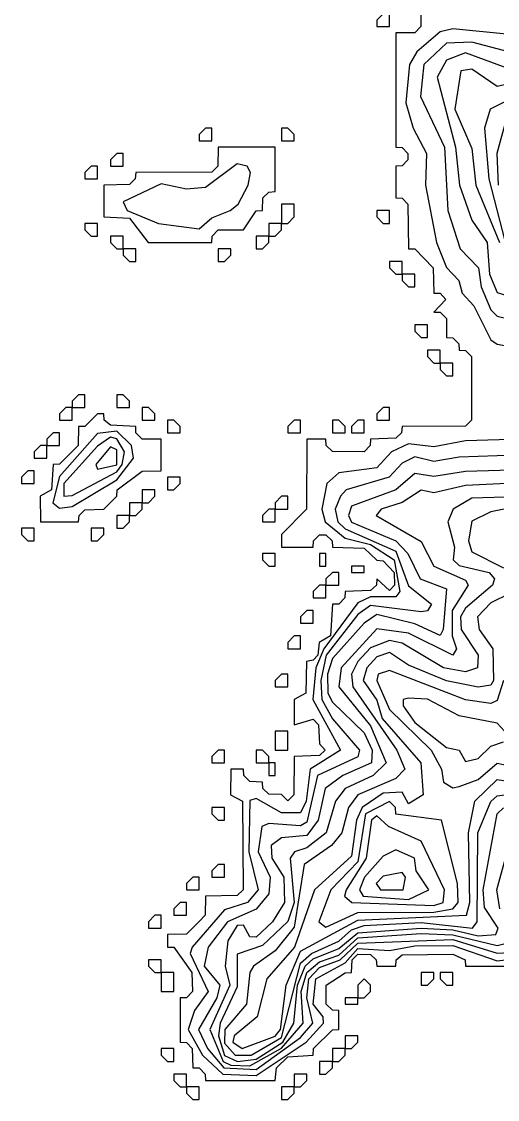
# Model space of a CAD drawing. Header units: metres. Extents: x 310028 to 360472, y 4137098 to 4159193.
# Drawn here: x 311468 to 312593, y 4137128 to 4139674 of the extents above; entities that cross this region are included whole.
import ezdxf

# ---------------------------------------------------------------- set-up
doc = ezdxf.new("R2010")
doc.units = ezdxf.units.M
for name, color, linetype in [('COAST', 5, 'Continuous'), ('CONTOUR', 254, 'Continuous'), ('CONTOUR_INDEX', 33, 'Continuous')]:
    doc.layers.add(name, color=color, linetype=linetype)

msp = doc.modelspace()

# ---------------------------------------------------------------- linework, layer by layer
at = {"layer": 'COAST'}
for points in [[(312412, 4139707.5), (312412.1, 4139662.5), (312397.5, 4139647.9), (312352.5, 4139647.5), (312352.3, 4139377.5), (312367.5, 4139376.5), (312381.4, 4139362.5), (312381.4, 4139347.5), (312367.5, 4139333.3), (312352.3, 4139332.5), (312352.4, 4139257.5), (312367.5, 4139256.9), (312381.3, 4139242.5), (312382.4, 4139137.5), (312397.5, 4139137.1), (312440.8, 4139092.5), (312442.5, 4139032.5), (312457.5, 4139032.2), (312471.3, 4139017.5), (312442.5, 4138987.5), (312457.5, 4138987.3), (312472.4, 4138972.5), (312472.4, 4138927.5), (312487.5, 4138927.2), (312502, 4138912.5), (312502.4, 4138897.5), (312517.5, 4138896.9), (312531.6, 4138882.5), (312532, 4138732.5), (312517.5, 4138718.4), (312367.5, 4138717.8), (312366.3, 4138702.5), (312352.5, 4138689.6), (312292.5, 4138687.5), (312292.3, 4138672.5), (312277.5, 4138657.9), (312202.5, 4138658.2), (312187.6, 4138672.5), (312187.5, 4138687.5), (312142.4, 4138687.5), (312141.7, 4138522.5), (312082.3, 4138462.5), (312082.5, 4138432.5), (312157.5, 4138432.5), (312157.6, 4138447.5), (312172.5, 4138461.9), (312187.5, 4138461.4), (312202, 4138447.5), (312202.5, 4138432.4), (312277.5, 4138430.1), (312307.5, 4138401.7), (312322.5, 4138400.2), (312348.8, 4138372.5), (312349.5, 4138342.5), (312337.5, 4138330.3), (312307.5, 4138357.5), (312307.2, 4138342.5), (312292.5, 4138330.2), (312232.5, 4138327.6), (312232.1, 4138312.5), (312217.5, 4138297.8), (312202.5, 4138297.5), (312198.5, 4138222.5), (312171.6, 4138207.5), (312168, 4138177.5), (312157.5, 4138165.7), (312141.6, 4138162.5), (312139.8, 4138087.5), (312111.9, 4138072.5), (312112.5, 4138012.5), (312157.5, 4138026.1), (312169.9, 4138012.5), (312172.1, 4137967.5), (312185.2, 4137952.5), (312172.5, 4137940.4), (312112.4, 4137937.5), (312111.7, 4137847.5), (312097.5, 4137833.4), (312082.5, 4137847.8), (312052.5, 4137848.5), (312037.9, 4137862.5), (312037.5, 4137877.5), (312007.5, 4137878.8), (311993, 4137892.5), (311992.5, 4137907.6), (311962.5, 4137907.5), (311962, 4137847.5), (311989.8, 4137832.5), (311991.3, 4137622.5), (311977.5, 4137609.3), (311902.5, 4137607.6), (311901.6, 4137562.5), (311887.5, 4137547.8), (311857.5, 4137518.1), (311812.5, 4137517.5), (311812.4, 4137487.5), (311827.5, 4137487), (311870.3, 4137427.5), (311871.8, 4137382.5), (311857.5, 4137367.8), (311842.5, 4137367.5), (311842.4, 4137262.5), (311857.5, 4137261.9), (311870.8, 4137247.5), (311872.5, 4137202.5), (311887.5, 4137202.1), (311902.1, 4137187.5), (311902.4, 4137172.5)], [(312307.5, 4139662.5), (312337.5, 4139662.5), (312337.5, 4139692.5), (312322.5, 4139692.5), (312307.5, 4139677.5), (312307.5, 4139662.5)], [(311887.5, 4139392.5), (311917.5, 4139392.5), (311917.5, 4139422.5), (311902.5, 4139422.5), (311887.5, 4139407.5), (311887.5, 4139392.5)], [(312082.5, 4139392.5), (312112.5, 4139392.5), (312112.5, 4139407.5), (312097.5, 4139422.5), (312082.5, 4139422.5), (312082.5, 4139392.5)], [(311767.2, 4139152.5), (311917.5, 4139152.4), (311918, 4139167.5), (311932.5, 4139182.1), (311992.5, 4139182.4), (312022.5, 4139227.1), (312037.5, 4139227.5), (312038.2, 4139257.5), (312052.5, 4139271.5), (312067.7, 4139272.5), (312067.5, 4139377.5), (311932.5, 4139377.6), (311931.7, 4139332.5), (311917.5, 4139318.5), (311737.5, 4139317.7), (311736.5, 4139302.5), (311722.5, 4139289.5), (311662.5, 4139287.6), (311662.3, 4139212.5), (311722.5, 4139209.8), (311767.2, 4139152.5)], [(311677.5, 4139332.5), (311707.5, 4139332.5), (311707.5, 4139362.5), (311692.5, 4139362.5), (311677.5, 4139347.5), (311677.5, 4139332.5)], [(311617.5, 4139302.5), (311647.5, 4139302.5), (311647.5, 4139332.5), (311632.5, 4139332.5), (311617.5, 4139317.5), (311617.5, 4139302.5)], [(312082.5, 4139212.5), (312082.5, 4139197.5), (312097.5, 4139197.5), (312112.5, 4139212.5), (312112.5, 4139242.5), (312082.5, 4139242.5), (312082.5, 4139212.5)], [(312307.5, 4139212.5), (312322.5, 4139197.5), (312337.5, 4139197.5), (312337.5, 4139227.5), (312307.5, 4139227.5), (312307.5, 4139212.5)], [(311617.5, 4139182.5), (311632.5, 4139167.5), (311647.5, 4139167.5), (311647.5, 4139197.5), (311617.5, 4139197.5), (311617.5, 4139182.5)], [(312052.5, 4139182.5), (312052.5, 4139167.5), (312067.5, 4139167.5), (312082.5, 4139182.5), (312082.5, 4139197.5), (312052.5, 4139197.5), (312052.5, 4139182.5)], [(311677.5, 4139152.5), (311692.5, 4139137.5), (311707.5, 4139137.5), (311707.5, 4139167.5), (311677.5, 4139167.5), (311677.5, 4139152.5)], [(312022.5, 4139152.5), (312022.5, 4139137.5), (312037.5, 4139137.5), (312052.5, 4139152.5), (312052.5, 4139167.5), (312022.5, 4139167.5), (312022.5, 4139152.5)], [(311707.5, 4139122.5), (311722.5, 4139107.5), (311737.5, 4139107.5), (311737.5, 4139137.5), (311707.5, 4139137.5), (311707.5, 4139122.5)], [(311932.5, 4139122.5), (311932.5, 4139107.5), (311947.5, 4139107.5), (311962.5, 4139122.5), (311962.5, 4139137.5), (311932.5, 4139137.5), (311932.5, 4139122.5)], [(312337.5, 4139092.5), (312352.5, 4139077.5), (312367.5, 4139077.5), (312367.5, 4139107.5), (312337.5, 4139107.5), (312337.5, 4139092.5)], [(312367.5, 4139062.5), (312382.5, 4139047.5), (312397.5, 4139047.5), (312397.5, 4139077.5), (312367.5, 4139077.5), (312367.5, 4139062.5)], [(312397.5, 4138942.5), (312412.5, 4138927.5), (312427.5, 4138927.5), (312427.5, 4138957.5), (312397.5, 4138957.5), (312397.5, 4138942.5)], [(312427.5, 4138882.5), (312442.5, 4138867.5), (312457.5, 4138867.5), (312457.5, 4138897.5), (312427.5, 4138897.5), (312427.5, 4138882.5)], [(312457.5, 4138852.5), (312472.5, 4138837.5), (312487.5, 4138837.5), (312487.5, 4138867.5), (312457.5, 4138867.5), (312457.5, 4138852.5)], [(311587.5, 4138762.5), (311617.5, 4138762.5), (311617.5, 4138792.5), (311602.5, 4138792.5), (311587.5, 4138777.5), (311587.5, 4138762.5)], [(311692.5, 4138762.5), (311722.5, 4138762.5), (311722.5, 4138777.5), (311707.5, 4138792.5), (311692.5, 4138792.5), (311692.5, 4138762.5)], [(311557.5, 4138732.5), (311587.5, 4138732.5), (311587.5, 4138762.5), (311572.5, 4138762.5), (311557.5, 4138747.5), (311557.5, 4138732.5)], [(311752.5, 4138732.5), (311782.5, 4138732.5), (311782.5, 4138747.5), (311767.5, 4138762.5), (311752.5, 4138762.5), (311752.5, 4138732.5)], [(312307.5, 4138732.5), (312337.5, 4138732.5), (312337.5, 4138762.5), (312322.5, 4138762.5), (312307.5, 4138747.5), (312307.5, 4138732.5)], [(311512.3, 4138492.5), (311602.5, 4138492.2), (311603.8, 4138507.5), (311617.5, 4138520.3), (311662.5, 4138522.2), (311692.5, 4138552.5), (311693.7, 4138567.5), (311752.5, 4138612), (311797.5, 4138612.4), (311797.5, 4138687.5), (311752.5, 4138687.8), (311737.9, 4138702.5), (311737.5, 4138717.6), (311677.5, 4138720.7), (311663.3, 4138732.5), (311662.5, 4138747.6), (311647.5, 4138747.7), (311617.5, 4138717.7), (311602.5, 4138717.5), (311601.4, 4138672.5), (311557.5, 4138628.2), (311542.4, 4138627.5), (311538.3, 4138567.5), (311511.6, 4138552.5), (311512.3, 4138492.5)], [(311812.5, 4138702.5), (311842.5, 4138702.5), (311842.5, 4138717.5), (311827.5, 4138732.5), (311812.5, 4138732.5), (311812.5, 4138702.5)], [(312097.5, 4138702.5), (312127.5, 4138702.5), (312127.5, 4138732.5), (312112.5, 4138732.5), (312097.5, 4138717.5), (312097.5, 4138702.5)], [(312202.5, 4138702.5), (312232.5, 4138702.5), (312232.5, 4138717.5), (312217.5, 4138732.5), (312202.5, 4138732.5), (312202.5, 4138702.5)], [(312247.5, 4138702.5), (312277.5, 4138702.5), (312277.5, 4138732.5), (312262.5, 4138732.5), (312247.5, 4138717.5), (312247.5, 4138702.5)], [(311527.5, 4138672.5), (311557.6, 4138672.5), (311557.5, 4138702.5), (311542.5, 4138702.5), (311527.5, 4138687.5), (311527.5, 4138672.5)], [(311497.5, 4138642.5), (311527.6, 4138642.5), (311527.5, 4138672.5), (311512.5, 4138672.5), (311497.5, 4138657.5), (311497.5, 4138642.5)], [(311467.5, 4138582.5), (311497.5, 4138582.5), (311497.5, 4138612.5), (311482.5, 4138612.5), (311467.5, 4138597.5), (311467.5, 4138582.5)], [(311812.5, 4138582.5), (311812.5, 4138567.5), (311827.5, 4138567.5), (311842.5, 4138582.5), (311842.5, 4138597.5), (311812.5, 4138597.5), (311812.5, 4138582.5)], [(311752.5, 4138552.5), (311752.5, 4138537.5), (311767.5, 4138537.5), (311782.5, 4138552.5), (311782.5, 4138567.5), (311752.5, 4138567.5), (311752.5, 4138552.5)], [(312067.5, 4138522.5), (312097.5, 4138522.5), (312097.5, 4138552.5), (312082.5, 4138552.5), (312067.5, 4138537.5), (312067.5, 4138522.5)], [(311722.5, 4138522.5), (311722.5, 4138507.5), (311737.5, 4138507.5), (311752.5, 4138522.5), (311752.5, 4138537.5), (311722.5, 4138537.5), (311722.5, 4138522.5)], [(312037.5, 4138492.5), (312067.5, 4138492.5), (312067.5, 4138522.5), (312052.5, 4138522.5), (312037.5, 4138507.5), (312037.5, 4138492.5)], [(311692.5, 4138492.5), (311692.5, 4138477.5), (311707.5, 4138477.5), (311722.5, 4138492.5), (311722.5, 4138507.5), (311692.5, 4138507.5), (311692.5, 4138492.5)], [(311467.5, 4138462.5), (311482.5, 4138447.5), (311497.5, 4138447.5), (311497.5, 4138477.5), (311467.5, 4138477.5), (311467.5, 4138462.5)], [(311632.5, 4138462.5), (311632.5, 4138447.5), (311647.5, 4138447.5), (311662.5, 4138462.5), (311662.5, 4138477.5), (311632.5, 4138477.5), (311632.5, 4138462.5)], [(312037.5, 4138402.5), (312052.5, 4138387.5), (312067.5, 4138387.5), (312067.5, 4138417.5), (312037.5, 4138417.5), (312037.5, 4138402.5)], [(312172.5, 4138402.5), (312172.5, 4138387.5), (312187.5, 4138387.5), (312187.5, 4138417.5), (312172.5, 4138417.5), (312172.5, 4138402.5)], [(312187.5, 4138342.5), (312217.5, 4138342.5), (312217.5, 4138372.5), (312202.5, 4138372.5), (312187.5, 4138357.5), (312187.5, 4138342.5)], [(312247.5, 4138372.5), (312277.5, 4138372.5), (312277.6, 4138387.5), (312247.5, 4138387.5), (312247.5, 4138372.5)], [(312157.5, 4138312.5), (312187.5, 4138312.5), (312187.5, 4138342.5), (312172.5, 4138342.5), (312157.5, 4138327.5), (312157.5, 4138312.5)], [(312127.5, 4138252.5), (312157.5, 4138252.5), (312157.5, 4138282.5), (312142.5, 4138282.5), (312127.5, 4138267.5), (312127.5, 4138252.5)], [(312097.5, 4138192.5), (312127.5, 4138192.5), (312127.5, 4138222.5), (312112.5, 4138222.5), (312097.5, 4138207.5), (312097.5, 4138192.5)], [(312067.5, 4138102.5), (312097.5, 4138102.5), (312097.5, 4138132.5), (312082.5, 4138132.5), (312067.5, 4138117.5), (312067.5, 4138102.5)], [(312067.5, 4137952.5), (312097.5, 4137952.5), (312097.5, 4137997.5), (312067.5, 4137997.5), (312067.5, 4137952.5)], [(311917.5, 4137922.5), (311947.5, 4137922.5), (311947.5, 4137952.5), (311932.5, 4137952.5), (311917.5, 4137937.5), (311917.5, 4137922.5)], [(312022.5, 4137922.5), (312052.5, 4137922.5), (312052.5, 4137937.5), (312037.5, 4137952.5), (312022.5, 4137952.5), (312022.5, 4137922.5)], [(312052.5, 4137892.5), (312067.5, 4137892.5), (312067.5, 4137922.5), (312052.5, 4137922.5), (312052.5, 4137892.5)], [(311917.5, 4137802.5), (311932.5, 4137787.5), (311947.5, 4137787.5), (311947.5, 4137817.5), (311917.5, 4137817.5), (311917.5, 4137802.5)], [(311917.5, 4137652.5), (311947.5, 4137652.5), (311947.5, 4137682.5), (311932.5, 4137682.5), (311917.5, 4137667.5), (311917.5, 4137652.5)], [(311857.5, 4137622.5), (311887.5, 4137622.5), (311887.5, 4137652.5), (311872.5, 4137652.5), (311857.5, 4137637.5), (311857.5, 4137622.5)], [(311827.5, 4137562.5), (311857.5, 4137562.5), (311857.5, 4137592.5), (311842.5, 4137592.5), (311827.5, 4137577.5), (311827.5, 4137562.5)], [(311767.5, 4137532.5), (311797.5, 4137532.5), (311797.5, 4137562.5), (311782.5, 4137562.5), (311767.5, 4137547.5), (311767.5, 4137532.5)], [(311767.5, 4137442.5), (311782.5, 4137427.5), (311797.5, 4137427.5), (311797.5, 4137457.5), (311767.5, 4137457.5), (311767.5, 4137442.5)], [(311902.4, 4137172.5), (312067.5, 4137172.4), (312070.5, 4137202.5), (312097.5, 4137228.5), (312157.5, 4137232.4), (312158.1, 4137247.5), (312202.5, 4137292.1), (312217.6, 4137292.5), (312217.6, 4137337.5), (312202.5, 4137338.1), (312187.7, 4137352.5), (312188.1, 4137397.5), (312232.5, 4137427), (312247.5, 4137427.4), (312249.6, 4137457.5), (312262.5, 4137471), (312292.5, 4137469.9), (312306.5, 4137457.5), (312307.5, 4137442.3), (312352.5, 4137442.4), (312353.3, 4137457.5), (312367.5, 4137469.3), (312487.5, 4137471.1), (312516.7, 4137457.5), (312517.5, 4137442.4), (312697.5, 4137442.4)], [(311797.5, 4137382.5), (311827.5, 4137382.5), (311827.5, 4137427.5), (311797.5, 4137427.5), (311797.5, 4137382.5)], [(312412.5, 4137412.5), (312412.5, 4137397.5), (312427.5, 4137397.5), (312442.5, 4137412.5), (312442.5, 4137427.5), (312412.5, 4137427.5), (312412.5, 4137412.5)], [(312457.5, 4137412.5), (312472.5, 4137397.5), (312487.5, 4137397.5), (312487.5, 4137427.5), (312457.5, 4137427.5), (312457.5, 4137412.5)], [(312262.5, 4137382.5), (312262.5, 4137367.5), (312277.5, 4137367.5), (312292.5, 4137382.5), (312292.5, 4137397.5), (312277.5, 4137412.5), (312262.5, 4137397.5), (312262.5, 4137382.5)], [(312232.5, 4137352.5), (312262.5, 4137352.5), (312262.5, 4137367.5), (312232.5, 4137367.5), (312232.5, 4137352.5)], [(312232.5, 4137262.5), (312232.5, 4137247.5), (312247.5, 4137247.5), (312262.5, 4137262.5), (312262.5, 4137277.5), (312232.5, 4137277.5), (312232.5, 4137262.5)], [(311797.5, 4137232.5), (311812.5, 4137217.5), (311827.5, 4137217.5), (311827.6, 4137247.5), (311797.5, 4137247.5), (311797.5, 4137232.5)], [(312202.5, 4137232.5), (312202.5, 4137217.5), (312217.5, 4137217.5), (312232.5, 4137232.5), (312232.5, 4137247.5), (312202.5, 4137247.5), (312202.5, 4137232.5)], [(312172.5, 4137202.5), (312172.5, 4137187.5), (312187.5, 4137187.5), (312202.5, 4137202.5), (312202.5, 4137217.5), (312172.5, 4137217.5), (312172.5, 4137202.5)], [(311827.5, 4137172.5), (311842.5, 4137157.5), (311857.5, 4137157.5), (311857.5, 4137187.5), (311827.5, 4137187.5), (311827.5, 4137172.5)], [(312112.5, 4137172.5), (312112.5, 4137157.5), (312127.5, 4137157.5), (312142.5, 4137172.5), (312142.5, 4137187.5), (312112.5, 4137187.5), (312112.5, 4137172.5)], [(311857.5, 4137142.5), (311872.5, 4137127.5), (311887.5, 4137127.5), (311887.5, 4137157.5), (311857.5, 4137157.5), (311857.5, 4137142.5)], [(312082.5, 4137142.5), (312082.5, 4137127.5), (312097.5, 4137127.5), (312112.5, 4137142.5), (312112.5, 4137157.5), (312082.5, 4137157.6), (312082.5, 4137142.5)]]:
    msp.add_lwpolyline(points, dxfattribs=at)
at = {"layer": 'CONTOUR'}
for points, elevation in [([(312622.5, 4139643.7), (312487.5, 4139657), (312457.5, 4139650.2), (312402.2, 4139602.5), (312384.8, 4139572.5), (312376.4, 4139482.5), (312393.4, 4139422.5), (312425.2, 4139362.5), (312423.2, 4139287.5), (312448.9, 4139152.5), (312472.5, 4139093.1), (312501.9, 4139062.5), (312509.6, 4139032.5), (312537.4, 4139002.5), (312577.5, 4138922.4), (312592.5, 4138911.7), (312667.5, 4138898.5)], 10), ([(312622.5, 4139601.6), (312532.5, 4139625.3), (312472.5, 4139623.5), (312419, 4139572.5), (312411.3, 4139497.5), (312467.7, 4139377.5), (312475.6, 4139227.5), (312505.2, 4139137.5), (312548.4, 4139092.5), (312554.3, 4139047.5), (312577.5, 4138993), (312592.5, 4138977.8), (312667.5, 4138960.1)], 20), ([(312622.5, 4139561.5), (312517.5, 4139600.2), (312472.5, 4139583.3), (312450.5, 4139542.5), (312494.1, 4139377.5), (312503.4, 4139287.5), (312532.5, 4139205), (312569, 4139152.5), (312573.9, 4139077.5), (312592.5, 4139034.3), (312697.5, 4139001.3)], 30), ([(312682.5, 4139541.6), (312592.5, 4139520.6), (312532.5, 4139561.4), (312506.7, 4139557.5), (312492, 4139467.5), (312532.5, 4139374), (312542.1, 4139287.5), (312598.1, 4139152.5)], 40), ([(312612.3, 4139437.5), (312591.8, 4139362.5), (312594.7, 4139287.5)], 60), ([(311791.1, 4139197.5), (311887.5, 4139184.2), (311917.5, 4139210.3), (311960.6, 4139227.5), (311979.9, 4139242.5), (312003.4, 4139287.5), (312008.6, 4139317.5), (312001, 4139332.5), (311977.5, 4139338.1), (311902.5, 4139282.2), (311857.5, 4139278.2), (311797.5, 4139290.8), (311707.5, 4139248), (311717.6, 4139227.5), (311791.1, 4139197.5)], 10), ([(311541.4, 4138537.5), (311557.5, 4138524.2), (311587.5, 4138528.2), (311692.5, 4138591.3), (311731.9, 4138642.5), (311727.2, 4138672.5), (311692.5, 4138706.3), (311647.5, 4138701.1), (311557.5, 4138599.7), (311541.4, 4138537.5)], 10), ([(311567.6, 4138552.5), (311587.5, 4138554.6), (311692.5, 4138610.1), (311705.8, 4138627.5), (311711.2, 4138657.5), (311692.5, 4138688.3), (311677.5, 4138692.4), (311647.5, 4138670.7), (311567.8, 4138582.5), (311567.6, 4138552.5)], 20), ([(312649.5, 4138687.5), (312517.5, 4138683.9), (312442.5, 4138669.2), (312382.5, 4138676.4), (312342.6, 4138657.5), (312307.5, 4138619.9), (312217.5, 4138608.1), (312189.7, 4138582.5), (312177.5, 4138522.5), (312185.2, 4138492.5), (312232.5, 4138453.6), (312292.5, 4138438.4), (312348.8, 4138402.5), (312361.8, 4138327.5), (312352.5, 4138315.1), (312292.5, 4138315.4), (312262.5, 4138301.2), (312182.6, 4138192.5), (312163.3, 4138147.5), (312156.1, 4138072.5), (312221.9, 4137952.5), (312150.4, 4137907.5), (312140.5, 4137832.5), (312127.5, 4137804.3), (312082.5, 4137804.9), (312022.5, 4137838.5), (312007.5, 4137833.6), (312005.4, 4137712.5), (312027.3, 4137622.5), (312001.5, 4137592.5), (311947.5, 4137575.4), (311871.2, 4137487.5), (311866, 4137472.5), (311908.6, 4137382.5), (311876.2, 4137337.5), (311861.7, 4137292.5), (311895.8, 4137232.5), (311943.5, 4137187.5)], 10), ([(311642.9, 4138627.5), (311647.5, 4138616.3), (311692.5, 4138626.9), (311692.5, 4138662.7), (311677.5, 4138669.6), (311642.9, 4138627.5)], 30), ([(312727.5, 4138652.7), (312502.5, 4138645.4), (312442.5, 4138634.6), (312397.5, 4138646), (312367.5, 4138630.7), (312337, 4138597.5), (312235.1, 4138567.5), (312221.7, 4138552.5), (312209.3, 4138522.5), (312215.8, 4138492.5), (312232.5, 4138475.5), (312352.5, 4138423.3), (312382.5, 4138341), (312437.1, 4138297.5), (312427.5, 4138281.8), (312412.5, 4138279.9), (312292.5, 4138294.9), (312262.5, 4138273.3), (312188, 4138177.5), (312175.1, 4138117.5), (312177.7, 4138072.5), (312202.5, 4138026.5), (312267.1, 4137952.5), (312262.5, 4137937.3), (312167.2, 4137892.5), (312142.5, 4137782.6), (312127.5, 4137773.8), (312052.5, 4137779.2), (312035.5, 4137772.5), (312026.8, 4137712.5), (312055.3, 4137652.5), (312052.5, 4137613.4), (312022.5, 4137576.9), (311954.3, 4137547.5), (311908.5, 4137487.5), (311899.6, 4137442.5), (311936.4, 4137397.5), (311929.4, 4137367.5), (311885.8, 4137292.5), (311907.4, 4137247.5), (311945.7, 4137202.5)], 20), ([(312787.5, 4138619.2), (312517.5, 4138610.8), (312442.5, 4138599.7), (312397.5, 4138606.3), (312352.5, 4138568.1), (312247.5, 4138529.3), (312240.8, 4138507.5), (312247.5, 4138491.4), (312352.5, 4138447.4), (312380.8, 4138417.5), (312409.9, 4138357.5), (312472.5, 4138334), (312464.6, 4138237.5), (312457.5, 4138223.9), (312397.5, 4138251.4), (312307.5, 4138273.3), (312277.5, 4138253.1), (312202.5, 4138169.2), (312190.7, 4138132.5), (312192.1, 4138087.5), (312202.5, 4138066.2), (312277.5, 4137993.9), (312296.6, 4137952.5), (312295, 4137922.5), (312227.7, 4137892.5), (312185.5, 4137862.5), (312168.7, 4137787.5), (312142.5, 4137751.1), (312082.5, 4137745.6), (312057.6, 4137727.5), (312059.6, 4137697.5), (312087.5, 4137652.5), (312089.2, 4137592.5), (312060.7, 4137547.5), (312022.5, 4137511.1), (312007.5, 4137512), (311992.5, 4137539.2), (311977.5, 4137538.3), (311955.1, 4137502.5), (311948.9, 4137442.5), (311959.9, 4137397.5), (311913, 4137292.5), (311944.6, 4137217.5)], 30), ([(312712.5, 4138587.2), (312517.5, 4138578.3), (312442.5, 4138560.7), (312412.5, 4138567.1), (312367.5, 4138537.6), (312317.8, 4138522.5), (312306, 4138507.5), (312412.5, 4138446.1), (312442.8, 4138387.5), (312517.5, 4138354.8), (312523.5, 4138342.5), (312486.1, 4138282.5), (312485.8, 4138222.5), (312495.8, 4138192.5), (312487.5, 4138177.4), (312382.5, 4138228.9), (312307.5, 4138239.6), (312223, 4138147.5), (312218.2, 4138102.5), (312292.5, 4138009.9), (312329.7, 4137922.5), (312299.4, 4137892.5), (312232.5, 4137862.3), (312210.1, 4137832.5), (312187.8, 4137757.5), (312142.5, 4137722.2), (312112.7, 4137712.5), (312102.5, 4137697.5), (312112.4, 4137592.5), (312097.5, 4137548.3), (312037.5, 4137491.2), (311977.5, 4137470.8), (311977.5, 4137393.6), (311937.2, 4137307.5), (311933.2, 4137277.5), (311947.5, 4137231.3), (311978, 4137217.5)], 40), ([(312697.5, 4138539.7), (312577.5, 4138516.1), (312532.5, 4138494.2), (312524.6, 4138447.5), (312532.5, 4138421.7), (312607.5, 4138383.7)], 60), ([(312622.5, 4138323), (312577.5, 4138300.6), (312545.9, 4138267.5), (312549.8, 4138237.5), (312582.1, 4138192.5), (312583.5, 4138117.5), (312577.5, 4138106.7), (312547.5, 4138101.9), (312472.5, 4138116.5), (312382.5, 4138153.9), (312337.5, 4138183.2), (312307.5, 4138173.1), (312284, 4138147.5), (312275.3, 4138117.5), (312307.5, 4138070.9), (312320.5, 4138027.5), (312411.9, 4137922.5), (312417.3, 4137847.5), (312382.5, 4137826.3), (312367.5, 4137853.8), (312322.5, 4137850.9), (312273.1, 4137817.5), (312259.9, 4137787.5), (312247.5, 4137702.1), (312160.3, 4137622.5), (312112.9, 4137487.5), (312047.5, 4137412.5), (312024.4, 4137322.5), (311970.2, 4137277.5), (311967.5, 4137262.5), (311989.2, 4137247.5)], 60), ([(312607.6, 4138117.5), (312592.5, 4138069.7), (312577.5, 4138063.2), (312517.5, 4138071.9), (312337.5, 4138141.1), (312311.2, 4138132.5), (312307.5, 4138117.5), (312337.5, 4138049.2), (312436.5, 4137952.5), (312460.8, 4137907.5), (312465.2, 4137877.5)], 70), ([(312609.3, 4137997.5), (312592.5, 4138016.8), (312502.5, 4138034.1), (312427.5, 4138073), (312382.5, 4138076), (312369.8, 4138072.5), (312370.3, 4138057.5), (312397.5, 4138018.5), (312472.5, 4137959.2), (312502.5, 4137952.6), (312517.5, 4137926.2), (312547.5, 4137933.2), (312577.5, 4137962.5), (312607.5, 4137972.4)], 80), ([(312465.2, 4137877.5), (312487.5, 4137864.1), (312502.5, 4137867), (312547.5, 4137883.8), (312592.5, 4137922.1), (312622.5, 4137915.4)], 70), ([(311989.2, 4137247.5), (312067.5, 4137277.3), (312080.1, 4137292.5), (312093.5, 4137397.5), (312127.5, 4137477.7), (312262.5, 4137551.4), (312520, 4137562.5), (312527.4, 4137592.5), (312524.3, 4137757.5), (312539.8, 4137832.5), (312592.5, 4137883.8), (312622.5, 4137879)], 60), ([(311978, 4137217.5), (312022.5, 4137222.5), (312085.1, 4137262.5), (312111.2, 4137307.5), (312119.9, 4137397.5), (312138.3, 4137442.5), (312157.5, 4137459.4), (312217.5, 4137484), (312262.5, 4137521.4), (312412.5, 4137532.4), (312487.5, 4137528.6), (312547.5, 4137514.1), (312589.1, 4137517.5), (312594.7, 4137532.5), (312562.5, 4137581.3), (312559.3, 4137622.5), (312592.4, 4137802.5), (312607.5, 4137816.3)], 40), ([(312170.4, 4137547.5), (312187.5, 4137534.9), (312262.5, 4137569.3), (312442.5, 4137570.3), (312487.5, 4137578.1), (312500.3, 4137592.5), (312498.7, 4137637.5), (312461, 4137787.5), (312352.5, 4137801.2), (312351.8, 4137817.5), (312337.5, 4137831.1), (312280.8, 4137802.5), (312262.5, 4137689.2), (312199.1, 4137622.5), (312170.4, 4137547.5)], 70), ([(312248.5, 4137592.5), (312442.5, 4137585.8), (312464.5, 4137592.5), (312467.6, 4137622.5), (312412.5, 4137737.5), (312335.5, 4137772.5), (312307.5, 4137797.8), (312295.1, 4137787.5), (312282.4, 4137697.5), (312235.6, 4137622.5), (312231.6, 4137607.5), (312248.5, 4137592.5)], 80), ([(312598.3, 4137577.5), (312591.3, 4137622.5), (312632.6, 4137772.5)], 30), ([(312275.1, 4137607.5), (312382.5, 4137599.7), (312430.4, 4137622.5), (312400.9, 4137667.5), (312396.8, 4137697.5), (312352.5, 4137717.2), (312322.5, 4137702.3), (312278.3, 4137652.5), (312267, 4137622.5), (312275.1, 4137607.5)], 90), ([(311944.6, 4137217.5), (311962.5, 4137208.3), (312007.5, 4137206.8), (312082.5, 4137249), (312133.3, 4137307.5), (312128.5, 4137382.5), (312142.5, 4137427.8), (312172.5, 4137452.9), (312217.5, 4137468.6), (312262.5, 4137509), (312412.5, 4137519.3), (312487.5, 4137516.3), (312592.5, 4137491), (312635.6, 4137502.5)], 30), ([(311945.7, 4137202.5), (312022.5, 4137198.2), (312127.5, 4137273.7), (312156.7, 4137307.5), (312141.9, 4137367.5), (312147.3, 4137412.5), (312172.5, 4137438.9), (312221.3, 4137457.5), (312262.5, 4137496.8), (312487.5, 4137505.5), (312592.5, 4137472.8), (312637.5, 4137475.4)], 20), ([(311943.5, 4137187.5), (312022.5, 4137184.1), (312140.7, 4137262.5), (312181.9, 4137307.5), (312180.7, 4137322.5), (312157.5, 4137352.5), (312163.1, 4137412.5), (312232.5, 4137450.4), (312262.5, 4137483.9), (312337.5, 4137479.3), (312397.5, 4137490.8), (312487.5, 4137491.4), (312592.5, 4137455.3), (312652.5, 4137462.2)], 10)]:
    msp.add_lwpolyline(points, dxfattribs=dict(at, elevation=elevation))
at = {"layer": 'CONTOUR_INDEX'}
for points, elevation in [([(312667.5, 4139512.6), (312576, 4139467.5), (312562.2, 4139422.5), (312572.3, 4139302.5), (312623.4, 4139107.5)], 50), ([(312637.5, 4138551), (312532.5, 4138548.4), (312488.6, 4138522.5), (312475.7, 4138492.5), (312491.1, 4138432.5), (312488.1, 4138402.5), (312502.5, 4138389), (312573, 4138372.5), (312585.8, 4138357.5), (312581.3, 4138342.5), (312517.5, 4138288.3), (312505.3, 4138267.5), (312507.3, 4138237.5), (312547.6, 4138177.5), (312546.1, 4138147.5), (312517.5, 4138138.2), (312465.4, 4138147.5), (312367.5, 4138205.5), (312337.5, 4138212.1), (312292.5, 4138194.2), (312262.5, 4138162), (312247.7, 4138132.5), (312250.9, 4138102.5), (312354.9, 4137952.5), (312374, 4137907.5), (312352.5, 4137885.7), (312262.5, 4137846.9), (312241, 4137817.5), (312225.1, 4137757.5), (312200.3, 4137727.5), (312136.1, 4137682.5), (312112.5, 4137534.5), (312067.5, 4137478.5), (312015.9, 4137442.5), (312007.1, 4137427.5), (311999.5, 4137352.5), (311948.6, 4137292.5), (311947.5, 4137260.7), (311972.5, 4137232.5)], 50), ([(311972.5, 4137232.5), (312010.8, 4137232.5), (312082.5, 4137273.7), (312127.5, 4137449.2), (312153.2, 4137472.5), (312217.5, 4137501.3), (312247.5, 4137528.3), (312277.5, 4137538.1), (312412.5, 4137545.7), (312534.3, 4137532.5), (312545, 4137547.5), (312546.8, 4137757.5), (312577.5, 4137831.2), (312592.5, 4137844.7), (312622.5, 4137849.1)], 50), ([(312316.1, 4137622.5), (312369.8, 4137622.5), (312375.3, 4137652.5), (312367.5, 4137663.8), (312322.5, 4137655.1), (312306, 4137637.5), (312316.1, 4137622.5)], 100)]:
    msp.add_lwpolyline(points, dxfattribs=dict(at, elevation=elevation))

doc.saveas('drawing.dxf')
